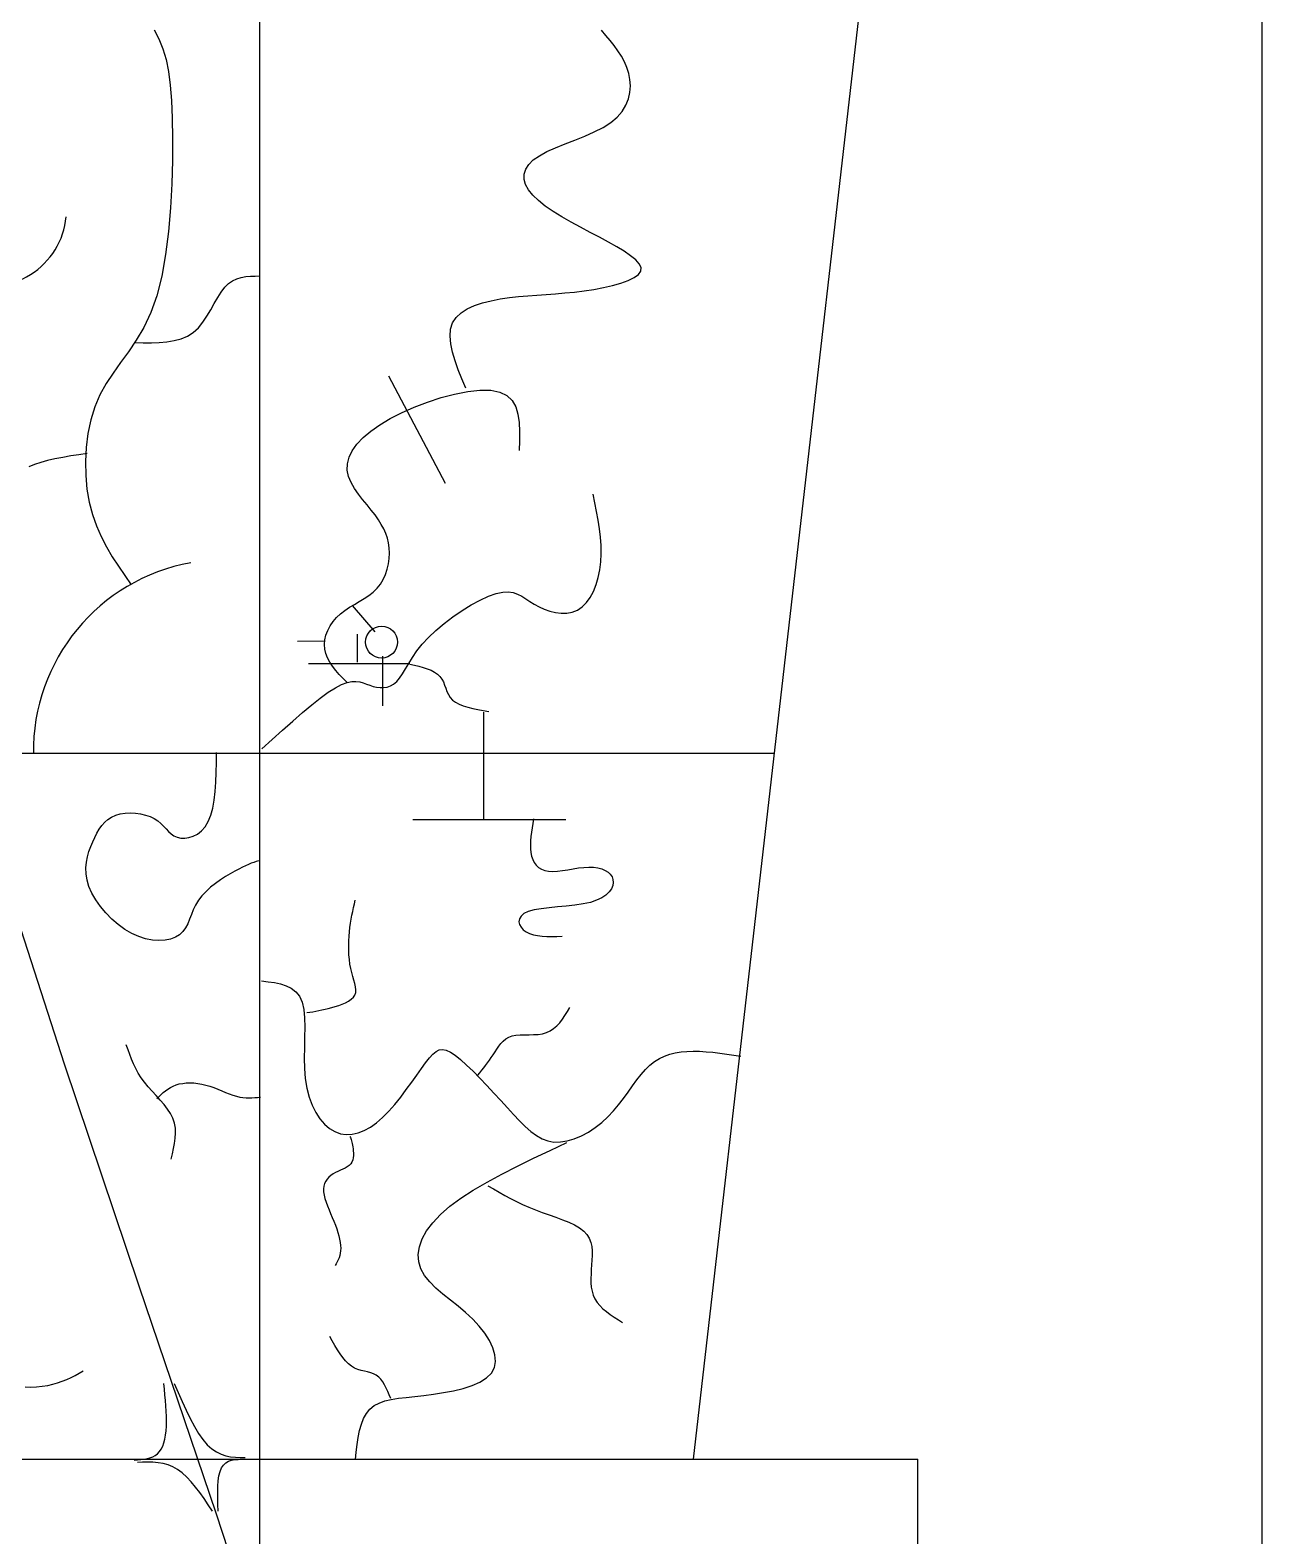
# Model space of a CAD drawing. Extents: x -15455 to 10897, y -24374 to 16165.
# Drawn here: x 7471 to 10897, y -10786 to -6595 of the extents above; entities that cross this region are included whole.
import ezdxf

# ---------------------------------------------------------------- set-up
doc = ezdxf.new("R2010")
doc.units = 0
doc.header["$MEASUREMENT"] = 0
for name, color, linetype in [('COASTLINE', 7, 'CONTINUOUS'), ('HIGHWAY', 7, 'CONTINUOUS'), ('STREETS-SPRAWL-12M', 7, 'CONTINUOUS'), ('STREETS-SPRAWL-20M', 7, 'CONTINUOUS')]:
    doc.layers.add(name, color=color, linetype=linetype)

msp = doc.modelspace()

# ---------------------------------------------------------------- linework, layer by layer
at = {"layer": 'COASTLINE', "color": 7, "linetype": 'CONTINUOUS'}
msp.add_line((10897.1, 16165.5), (10897.1, -24373.8), dxfattribs=at)
at = {"layer": 'HIGHWAY', "color": 250, "linetype": 'CONTINUOUS'}
for p, q in [((7370.2, -8868.5), (7565.2, -9471.6)), ((7565.2, -9471.6), (7773.1, -10090.1)), ((7773.1, -10090.1), (7987.7, -10724.7)), ((7844.1, -10377.3), (7842.5, -10361.5)), ((7845.7, -10393), (7844.1, -10377.3)), ((7847.1, -10408.5), (7845.7, -10393)), ((7871.3, -10361.5), (7882.4, -10386.9)), ((7882.4, -10386.9), (7893.5, -10412)), ((7848.4, -10423.8), (7847.1, -10408.5)), ((7849.3, -10438.7), (7848.4, -10423.8)), ((7893.5, -10412), (7904.8, -10436.2)), ((7849.9, -10453.2), (7849.3, -10438.7)), ((7850.1, -10467.2), (7849.9, -10453.2)), ((7849.9, -10480.5), (7850.1, -10467.2)), ((7904.8, -10436.2), (7916.1, -10459.3)), ((7916.1, -10459.3), (7927.6, -10480.8)), ((7842.9, -10526.5), (7845.6, -10516.2)), ((7845.6, -10516.2), (7847.6, -10505.1)), ((7847.6, -10505.1), (7849, -10493.2)), ((7849, -10493.2), (7849.9, -10480.5)), ((7927.6, -10480.8), (7939.3, -10500.4)), ((7939.3, -10500.4), (7951.2, -10517.5)), ((7951.2, -10517.5), (7963.4, -10532)), ((7818.7, -10561.9), (7825.1, -10557.1)), ((7825.1, -10557.1), (7830.6, -10551.1)), ((7830.6, -10551.1), (7835.4, -10543.9)), ((7835.4, -10543.9), (7839.5, -10535.7)), ((7839.5, -10535.7), (7842.9, -10526.5)), ((7963.4, -10532), (7975.9, -10543.3)), ((7975.9, -10543.3), (7988.7, -10552)), ((7988.7, -10552), (8001.7, -10558.2)), ((8001.7, -10558.2), (8014.8, -10562.5)), ((7760.4, -10574.5), (7769.5, -10573.9)), ((7783.6, -10580.6), (7769.2, -10581.1)), ((7769.5, -10573.9), (7778.5, -10573.2)), ((7778.5, -10573.2), (7787.4, -10572.1)), ((7798, -10580.4), (7783.6, -10580.6)), ((7787.4, -10572.1), (7795.9, -10570.6)), ((7795.9, -10570.6), (7804, -10568.5)), ((7812.3, -10580.7), (7798, -10580.4)), ((7804, -10568.5), (7811.7, -10565.7)), ((7811.7, -10565.7), (7818.7, -10561.9)), ((7826.5, -10581.9), (7812.3, -10580.7)), ((7840.4, -10584.2), (7826.5, -10581.9)), ((7854.2, -10588), (7840.4, -10584.2)), ((7867.7, -10593.4), (7854.2, -10588)), ((7880.9, -10600.7), (7867.7, -10593.4)), ((7893.8, -10610.3), (7880.9, -10600.7)), ((7998.9, -10606.4), (8003, -10596.3)), ((8003, -10596.3), (8008.3, -10588.4)), ((8008.3, -10588.4), (8014.8, -10582.4)), ((8014.8, -10562.5), (8028.2, -10565.2)), ((8014.8, -10582.4), (8022.3, -10578.1)), ((8022.3, -10578.1), (8030.6, -10575.3)), ((8028.2, -10565.2), (8041.7, -10566.7)), ((8030.6, -10575.3), (8039.6, -10573.5)), ((8039.6, -10573.5), (8049, -10572.6)), ((8041.7, -10566.7), (8055.2, -10567.5)), ((8049, -10572.6), (8058.8, -10572.3)), ((8055.2, -10567.5), (8068.8, -10567.8)), ((8058.8, -10572.3), (8068.8, -10572.3)), ((7906.4, -10621.8), (7893.8, -10610.3)), ((7918.7, -10635), (7906.4, -10621.8)), ((7930.8, -10649.6), (7918.7, -10635)), ((7992.9, -10647.4), (7994, -10632.2)), ((7994, -10632.2), (7996, -10618.5)), ((7996, -10618.5), (7998.9, -10606.4)), ((7942.7, -10665.3), (7930.8, -10649.6)), ((7954.5, -10681.9), (7942.7, -10665.3)), ((7966.2, -10699.1), (7954.5, -10681.9)), ((7992.4, -10663.7), (7992.9, -10647.4)), ((7992.5, -10680.8), (7992.4, -10663.7)), ((7992.8, -10698.5), (7992.5, -10680.8)), ((7977.8, -10716.5), (7966.2, -10699.1)), ((7987.7, -10724.7), (8202.1, -11375.6)), ((7993.4, -10716.5), (7992.8, -10698.5))]:
    msp.add_line(p, q, dxfattribs=at)
at = {"layer": 'STREETS-SPRAWL-12M', "color": 253, "linetype": 'CONTINUOUS'}
for p, q in [((7815.2, -6594), (7829, -6619.3)), ((7829, -6619.3), (7840.2, -6646.4)), ((9072.3, -6609.2), (9060.4, -6595.2)), ((9084, -6623.3), (9072.3, -6609.2)), ((7840.2, -6646.4), (7849, -6676.2)), ((9095.3, -6637.6), (9084, -6623.3)), ((9105.8, -6652.1), (9095.3, -6637.6)), ((9115.3, -6667.1), (9105.8, -6652.1)), ((7849, -6676.2), (7855.6, -6709.6)), ((9123.7, -6682.5), (9115.3, -6667.1)), ((9130.6, -6698.4), (9123.7, -6682.5)), ((9135.8, -6715.1), (9130.6, -6698.4)), ((7855.6, -6709.6), (7860.5, -6747.4)), ((7860.5, -6747.4), (7863.8, -6790.7)), ((9139.2, -6732.4), (9135.8, -6715.1)), ((9140.3, -6750.1), (9139.2, -6732.4)), ((9127.9, -6803.7), (9134.9, -6786.1)), ((9134.9, -6786.1), (9139, -6768.1)), ((9139, -6768.1), (9140.3, -6750.1)), ((7863.8, -6790.7), (7865.8, -6840.1)), ((9103.8, -6836.8), (9117.6, -6820.7)), ((9117.6, -6820.7), (9127.9, -6803.7)), ((7865.8, -6840.1), (7866.8, -6896.3)), ((9040.1, -6877.9), (9064.6, -6865.4)), ((9064.6, -6865.4), (9086.1, -6851.8)), ((9086.1, -6851.8), (9103.8, -6836.8)), ((7866.8, -6896.3), (7866.6, -6957.7)), ((8932.3, -6921.9), (8958.6, -6911.3)), ((8958.6, -6911.3), (8986, -6900.6)), ((8986, -6900.6), (9013.5, -6889.6)), ((9013.5, -6889.6), (9040.1, -6877.9)), ((8857.8, -6968.8), (8870.4, -6956.1)), ((8870.4, -6956.1), (8887.3, -6944.1)), ((8887.3, -6944.1), (8908.2, -6932.8)), ((8908.2, -6932.8), (8932.3, -6921.9)), ((7866.6, -6957.7), (7864.8, -7022.6)), ((8844.8, -7010), (8845, -6995.8)), ((8845, -6995.8), (8849.3, -6982)), ((8849.3, -6982), (8857.8, -6968.8)), ((7864.8, -7022.6), (7861.2, -7089)), ((8848.7, -7024.5), (8844.8, -7010)), ((8856.6, -7039.2), (8848.7, -7024.5)), ((8868.6, -7054.2), (8856.6, -7039.2)), ((8884.5, -7069.2), (8868.6, -7054.2)), ((8903.7, -7084.2), (8884.5, -7069.2)), ((7861.2, -7089), (7855.5, -7155.2)), ((8925.7, -7099.2), (8903.7, -7084.2)), ((8949.7, -7114.1), (8925.7, -7099.2)), ((8975.3, -7128.8), (8949.7, -7114.1)), ((7855.5, -7155.2), (7847.4, -7219.3)), ((9001.6, -7143.3), (8975.3, -7128.8)), ((9028.1, -7157.5), (9001.6, -7143.3)), ((9054.2, -7171.3), (9028.1, -7157.5)), ((9079.1, -7184.8), (9054.2, -7171.3)), ((9102.4, -7197.8), (9079.1, -7184.8)), ((9123.3, -7210.3), (9102.4, -7197.8)), ((7847.4, -7219.3), (7836.7, -7279.4)), ((9141.2, -7222.4), (9123.3, -7210.3)), ((9155.4, -7234), (9141.2, -7222.4)), ((9165.3, -7245), (9155.4, -7234)), ((9170.2, -7255.5), (9165.3, -7245)), ((7836.7, -7279.4), (7822.9, -7333.8)), ((8022.6, -7300), (8033.8, -7292.2)), ((8033.8, -7292.2), (8045.6, -7286.6)), ((8045.6, -7286.6), (8057.9, -7282.9)), ((8057.9, -7282.9), (8070.4, -7280.6)), ((8070.4, -7280.6), (8083.3, -7279.4)), ((8083.3, -7279.4), (8096.3, -7279)), ((8096.3, -7279), (8109.4, -7278.9)), ((9113.9, -7299), (9134.2, -7291.6)), ((9134.2, -7291.6), (9150.9, -7283.5)), ((9150.9, -7283.5), (9162.9, -7274.8)), ((9162.9, -7274.8), (9169.6, -7265.4)), ((9169.6, -7265.4), (9170.2, -7255.5)), ((7822.9, -7333.8), (7806.1, -7381)), ((7992.4, -7339), (8002, -7323.6)), ((8002, -7323.6), (8012, -7310.4)), ((8012, -7310.4), (8022.6, -7300)), ((8829.4, -7336.2), (8855, -7333.8)), ((8855, -7333.8), (8880.6, -7331.9)), ((8880.6, -7331.9), (8906.4, -7330.1)), ((8906.4, -7330.1), (8932.2, -7328.3)), ((8932.2, -7328.3), (8958.4, -7326.3)), ((8958.4, -7326.3), (8984.8, -7323.7)), ((8984.8, -7323.7), (9011.6, -7320.5)), ((9011.6, -7320.5), (9038.6, -7316.4)), ((9038.6, -7316.4), (9065.2, -7311.4)), ((9065.2, -7311.4), (9090.6, -7305.6)), ((9090.6, -7305.6), (9113.9, -7299)), ((7962.6, -7390.9), (7973, -7373.4)), ((7973, -7373.4), (7982.8, -7355.8)), ((7982.8, -7355.8), (7992.4, -7339)), ((8669.5, -7381.2), (8686.8, -7370.3)), ((8686.8, -7370.3), (8706.8, -7361.2)), ((8706.8, -7361.2), (8729.2, -7353.8)), ((8729.2, -7353.8), (8753.2, -7347.7)), ((8753.2, -7347.7), (8778.2, -7342.9)), ((8778.2, -7342.9), (8803.8, -7339.1)), ((8803.8, -7339.1), (8829.4, -7336.2)), ((7806.1, -7381), (7786.8, -7421.9)), ((7938.6, -7423), (7951.2, -7407.7)), ((7951.2, -7407.7), (7962.6, -7390.9)), ((8640.3, -7426.7), (8645.8, -7409.3)), ((8645.8, -7409.3), (8655.7, -7394.1)), ((8655.7, -7394.1), (8669.5, -7381.2)), ((7765.9, -7457.9), (7744.1, -7490.2)), ((7786.8, -7421.9), (7765.9, -7457.9)), ((7851.2, -7462.3), (7871.6, -7458.9)), ((7871.6, -7458.9), (7890.7, -7453.6)), ((7890.7, -7453.6), (7908.4, -7446.1)), ((7908.4, -7446.1), (7924.4, -7435.9)), ((7924.4, -7435.9), (7938.6, -7423)), ((8638.9, -7446.3), (8640.3, -7426.7)), ((8640.9, -7467.7), (8638.9, -7446.3)), ((7744.1, -7490.2), (7722.3, -7520.2)), ((7762.7, -7464.5), (7785.4, -7464.9)), ((7785.4, -7464.9), (7807.9, -7464.9)), ((7807.9, -7464.9), (7829.9, -7464.2)), ((7829.9, -7464.2), (7851.2, -7462.3)), ((8645.7, -7490.6), (8640.9, -7467.7)), ((8652.8, -7514.7), (8645.7, -7490.6)), ((7722.3, -7520.2), (7701.3, -7549.2)), ((8661.7, -7539.7), (8652.8, -7514.7)), ((8671.6, -7565.3), (8661.7, -7539.7)), ((7681.8, -7578.6), (7664.6, -7609.7)), ((7701.3, -7549.2), (7681.8, -7578.6)), ((8467.1, -7557.2), (8625.3, -7855.8)), ((8682.2, -7591.2), (8671.6, -7565.3)), ((7664.6, -7609.7), (7650.5, -7643.5)), ((8575.8, -7629.7), (8613.7, -7617.4)), ((8613.7, -7617.4), (8651.5, -7607.5)), ((8651.5, -7607.5), (8687.8, -7600.5)), ((8687.8, -7600.5), (8721.7, -7596.9)), ((8721.7, -7596.9), (8751.8, -7597.2)), ((8751.8, -7597.2), (8777.2, -7602)), ((8777.2, -7602), (8796.9, -7611.6)), ((8796.9, -7611.6), (8811.4, -7625.5)), ((8811.4, -7625.5), (8821.4, -7643.1)), ((7650.5, -7643.5), (7639.5, -7679.7)), ((8471.9, -7675.8), (8503.8, -7659.4)), ((8503.8, -7659.4), (8538.8, -7643.9)), ((8538.8, -7643.9), (8575.8, -7629.7)), ((8821.4, -7643.1), (8827.7, -7663.8)), ((8827.7, -7663.8), (8831.1, -7686.9)), ((7639.5, -7679.7), (7631.5, -7717.6)), ((8397.2, -7728.6), (8418.5, -7710.6)), ((8418.5, -7710.6), (8443.4, -7692.9)), ((8443.4, -7692.9), (8471.9, -7675.8)), ((8831.1, -7686.9), (8832.2, -7712)), ((7631.5, -7717.6), (7626.5, -7756.4)), ((8366.7, -7765.3), (8379.9, -7746.9)), ((8379.9, -7746.9), (8397.2, -7728.6)), ((8831.8, -7738.2), (8830.6, -7765.1)), ((8832.2, -7712), (8831.8, -7738.2)), ((7519.2, -7792.5), (7500, -7797.7)), ((7539.7, -7787.9), (7519.2, -7792.5)), ((7561.2, -7783.7), (7539.7, -7787.9)), ((7583.6, -7779.9), (7561.2, -7783.7)), ((7606.5, -7776.3), (7583.6, -7779.9)), ((7629.6, -7772.7), (7606.5, -7776.3)), ((7626.5, -7756.4), (7624.4, -7795.6)), ((8353.1, -7801.7), (8357.7, -7783.6)), ((8357.7, -7783.6), (8366.7, -7765.3)), ((7482.5, -7803.5), (7466.8, -7810.1)), ((7500, -7797.7), (7482.5, -7803.5)), ((7624.4, -7795.6), (7625.1, -7834.5)), ((7625.1, -7834.5), (7628.6, -7872.3)), ((8352.9, -7819.4), (8353.1, -7801.7)), ((8356.6, -7836.8), (8352.9, -7819.4)), ((8363.5, -7853.7), (8356.6, -7836.8)), ((7628.6, -7872.3), (7634.8, -7908.5)), ((8372.8, -7870.1), (8363.5, -7853.7)), ((8383.7, -7886), (8372.8, -7870.1)), ((7634.8, -7908.5), (7643.7, -7942.4)), ((8395.6, -7901.4), (8383.7, -7886)), ((8407.8, -7916.3), (8395.6, -7901.4)), ((8419.5, -7930.5), (8407.8, -7916.3)), ((9041.5, -7910.7), (9036.5, -7886.6)), ((9046.3, -7934.7), (9041.5, -7910.7)), ((7643.7, -7942.4), (7654.8, -7974.2)), ((8430, -7944.1), (8419.5, -7930.5)), ((8439.4, -7957.3), (8430, -7944.1)), ((8447.5, -7970.2), (8439.4, -7957.3)), ((9050.7, -7958.5), (9046.3, -7934.7)), ((9054.4, -7982.3), (9050.7, -7958.5)), ((7654.8, -7974.2), (7668, -8004.3)), ((7668, -8004.3), (7682.8, -8032.9)), ((8454.4, -7982.9), (8447.5, -7970.2)), ((8460, -7995.6), (8454.4, -7982.9)), ((8464.5, -8008.6), (8460, -7995.6)), ((9057.3, -8005.8), (9054.4, -7982.3)), ((7682.8, -8032.9), (7698.9, -8060.3)), ((8467.6, -8021.9), (8464.5, -8008.6)), ((8469.5, -8035.7), (8467.6, -8021.9)), ((8470.1, -8050.1), (8469.5, -8035.7)), ((9059, -8029), (9057.3, -8005.8)), ((9059.5, -8051.9), (9059, -8029)), ((7698.9, -8060.3), (7716, -8086.8)), ((7716, -8086.8), (7733.8, -8112.7)), ((8464, -8094.9), (8467.4, -8080)), ((8467.4, -8080), (8469.5, -8065)), ((8469.5, -8065), (8470.1, -8050.1)), ((9055.7, -8096.6), (9058.4, -8074.5)), ((9058.4, -8074.5), (9059.5, -8051.9)), ((7733.8, -8112.7), (7751.9, -8138.3)), ((8445.1, -8136.3), (8452.9, -8123.3)), ((8452.9, -8123.3), (8459.2, -8109.4)), ((8459.2, -8109.4), (8464, -8094.9)), ((9045.2, -8138), (9051.2, -8117.9)), ((9051.2, -8117.9), (9055.7, -8096.6)), ((8399.8, -8176.7), (8412.8, -8168.1)), ((8412.8, -8168.1), (8424.9, -8158.7)), ((8424.9, -8158.7), (8435.8, -8148.2)), ((8435.8, -8148.2), (8445.1, -8136.3)), ((8722.7, -8181), (8746, -8170.3)), ((8746, -8170.3), (8767.1, -8162.8)), ((8767.1, -8162.8), (8785.2, -8158.9)), ((8785.2, -8158.9), (8800.8, -8158.2)), ((8800.8, -8158.2), (8814.5, -8160.2)), ((8814.5, -8160.2), (8826.7, -8164.4)), ((8826.7, -8164.4), (8838.1, -8170.3)), ((8838.1, -8170.3), (8849.2, -8177.3)), ((9028.5, -8173.5), (9037.6, -8156.7)), ((9037.6, -8156.7), (9045.2, -8138)), ((8334, -8219.1), (8346.1, -8209.6)), ((8346.1, -8209.6), (8359.1, -8201)), ((8359.1, -8201), (8372.6, -8192.9)), ((8366.9, -8196.2), (8429.8, -8269)), ((8372.6, -8192.9), (8386.3, -8184.9)), ((8386.3, -8184.9), (8399.8, -8176.7)), ((8646.7, -8227.5), (8672.2, -8210.1)), ((8672.2, -8210.1), (8697.8, -8194.5)), ((8697.8, -8194.5), (8722.7, -8181)), ((8849.2, -8177.3), (8860.6, -8184.9)), ((8860.6, -8184.9), (8872.8, -8192.6)), ((8872.8, -8192.6), (8886.3, -8199.9)), ((8886.3, -8199.9), (8900.9, -8206.5)), ((8900.9, -8206.5), (8916.3, -8211.9)), ((8916.3, -8211.9), (8932.1, -8215.8)), ((8978.9, -8214.7), (8993.2, -8208.9)), ((8993.2, -8208.9), (9006.3, -8199.9)), ((9006.3, -8199.9), (9018.1, -8188)), ((9018.1, -8188), (9028.5, -8173.5)), ((8298.5, -8265.5), (8305.1, -8252.9)), ((8305.1, -8252.9), (8313.3, -8240.8)), ((8313.3, -8240.8), (8323, -8229.5)), ((8323, -8229.5), (8334, -8219.1)), ((8599.1, -8265.4), (8622.1, -8246.1)), ((8622.1, -8246.1), (8646.7, -8227.5)), ((8932.1, -8215.8), (8948.1, -8217.8)), ((8948.1, -8217.8), (8963.8, -8217.5)), ((8963.8, -8217.5), (8978.9, -8214.7)), ((8289.7, -8295.4), (8214.7, -8296.6)), ((8289.2, -8304.7), (8290.5, -8291.6)), ((8290.5, -8291.6), (8293.6, -8278.5)), ((8293.6, -8278.5), (8298.5, -8265.5)), ((8381.1, -8353.8), (8381.1, -8276.2)), ((8561.2, -8304.1), (8578.6, -8284.9)), ((8578.6, -8284.9), (8599.1, -8265.4)), ((8290.1, -8317.5), (8289.2, -8304.7)), ((8293, -8329.9), (8290.1, -8317.5)), ((8297.8, -8342), (8293, -8329.9)), ((8450.6, -8337.3), (8450.6, -8475.6)), ((8534.2, -8340.5), (8546.6, -8322.7)), ((8546.6, -8322.7), (8561.2, -8304.1)), ((8245, -8357.6), (8526.7, -8357.6)), ((8304.3, -8353.8), (8297.8, -8342)), ((8312.1, -8365.3), (8304.3, -8353.8)), ((8321, -8376.6), (8312.1, -8365.3)), ((8330.7, -8387.7), (8321, -8376.6)), ((8506.3, -8386.1), (8514.6, -8372.4)), ((8514.6, -8372.4), (8523.7, -8357.1)), ((8523.7, -8357.1), (8534.2, -8340.5)), ((8526.9, -8359.1), (8539.5, -8362.1)), ((8539.5, -8362.1), (8551.9, -8365.2)), ((8551.9, -8365.2), (8563.9, -8368.5)), ((8563.9, -8368.5), (8575.3, -8372.3)), ((8575.3, -8372.3), (8585.9, -8376.5)), ((8585.9, -8376.5), (8595.5, -8381.3)), ((8595.5, -8381.3), (8603.8, -8386.9)), ((8319.9, -8424.9), (8337.2, -8416)), ((8340.9, -8398.8), (8330.7, -8387.7)), ((8337.2, -8416), (8352.2, -8410.6)), ((8351.4, -8409.7), (8340.9, -8398.8)), ((8352.2, -8410.6), (8365.4, -8408)), ((8365.4, -8408), (8377, -8407.6)), ((8377, -8407.6), (8387.4, -8409)), ((8387.4, -8409), (8397.1, -8411.6)), ((8397.1, -8411.6), (8406.3, -8414.9)), ((8406.3, -8414.9), (8415.5, -8418.2)), ((8415.5, -8418.2), (8424.9, -8421.1)), ((8424.9, -8421.1), (8434.6, -8423.2)), ((8434.6, -8423.2), (8444.3, -8424.4)), ((8454, -8424.4), (8463.5, -8423)), ((8463.5, -8423), (8472.9, -8419.8)), ((8472.9, -8419.8), (8481.8, -8414.8)), ((8481.8, -8414.8), (8490.3, -8407.5)), ((8490.3, -8407.5), (8498.3, -8397.9)), ((8498.3, -8397.9), (8506.3, -8386.1)), ((8603.8, -8386.9), (8610.7, -8393.4)), ((8610.7, -8393.4), (8616.1, -8400.8)), ((8616.1, -8400.8), (8620.3, -8409)), ((8620.3, -8409), (8623.7, -8417.7)), ((8623.7, -8417.7), (8626.9, -8426.5)), ((8253.8, -8472.8), (8277.9, -8453.7)), ((8277.9, -8453.7), (8300.1, -8437.6)), ((8300.1, -8437.6), (8319.9, -8424.9)), ((8444.3, -8424.4), (8454, -8424.4)), ((8626.9, -8426.5), (8630.2, -8435.4)), ((8630.2, -8435.4), (8634.1, -8444)), ((8634.1, -8444), (8639.1, -8452)), ((8639.1, -8452), (8645.6, -8459.2)), ((8645.6, -8459.2), (8653.9, -8465.5)), ((8653.9, -8465.5), (8663.9, -8470.8)), ((8201, -8517.8), (8228.1, -8494.3)), ((8228.1, -8494.3), (8253.8, -8472.8)), ((8663.9, -8470.8), (8675.4, -8475.3)), ((8675.4, -8475.3), (8688.1, -8479.2)), ((8688.1, -8479.2), (8701.8, -8482.5)), ((8701.8, -8482.5), (8716.2, -8485.5)), ((8716.2, -8485.5), (8731.1, -8488.2)), ((8731.1, -8488.2), (8746.2, -8490.7)), ((8731.5, -8492.8), (8731.5, -8789.8)), ((8144.2, -8568.9), (8172.9, -8542.9)), ((8172.9, -8542.9), (8201, -8517.8)), ((8115.2, -8595.4), (8144.2, -8568.9)), ((7988.3, -8661), (7989, -8633.3)), ((7989, -8633.3), (7989.5, -8605.3)), ((7987.1, -8687.8), (7988.3, -8661)), ((7982.5, -8737.8), (7985.3, -8713.6)), ((7985.3, -8713.6), (7987.1, -8687.8)), ((7978.5, -8760.1), (7982.5, -8737.8)), ((7670.3, -8808.4), (7678.3, -8799.4)), ((7678.3, -8799.4), (7687.2, -8791.6)), ((7687.2, -8791.6), (7697.3, -8785.1)), ((7697.3, -8785.1), (7708.6, -8780)), ((7708.6, -8780), (7721.2, -8776.4)), ((7721.2, -8776.4), (7734.8, -8774.3)), ((7734.8, -8774.3), (7749.1, -8773.5)), ((7749.1, -8773.5), (7763.6, -8774.2)), ((7763.6, -8774.2), (7777.9, -8776.1)), ((7777.9, -8776.1), (7791.7, -8779.2)), ((7791.7, -8779.2), (7804.5, -8783.6)), ((7804.5, -8783.6), (7815.9, -8789)), ((7815.9, -8789), (7825.8, -8795.5)), ((7825.8, -8795.5), (7834.3, -8802.6)), ((7957.6, -8811.8), (7966.3, -8797.4)), ((7966.3, -8797.4), (7973.2, -8780.1)), ((7973.2, -8780.1), (7978.5, -8760.1)), ((8535.1, -8791.4), (8961.3, -8791.4)), ((8871.3, -8790.2), (8869.1, -8802.7)), ((7644.7, -8854), (7650.5, -8841.4)), ((7650.5, -8841.4), (7656.6, -8829.5)), ((7656.6, -8829.5), (7663.1, -8818.5)), ((7663.1, -8818.5), (7670.3, -8808.4)), ((7834.3, -8802.6), (7841.9, -8810.2)), ((7841.9, -8810.2), (7848.9, -8817.7)), ((7848.9, -8817.7), (7855.8, -8824.9)), ((7855.8, -8824.9), (7862.9, -8831.4)), ((7862.9, -8831.4), (7870.7, -8836.9)), ((7870.7, -8836.9), (7879.5, -8841)), ((7879.5, -8841), (7889.6, -8843.3)), ((7900.8, -8843.8), (7912.5, -8842.2)), ((7912.5, -8842.2), (7924.5, -8838.3)), ((7924.5, -8838.3), (7936.3, -8832.1)), ((7936.3, -8832.1), (7947.4, -8823.3)), ((7947.4, -8823.3), (7957.6, -8811.8)), ((8863.6, -8839.3), (8862.6, -8851)), ((8865.1, -8827.2), (8863.6, -8839.3)), ((8867, -8815), (8865.1, -8827.2)), ((8869.1, -8802.7), (8867, -8815)), ((7630, -8895.7), (7634.2, -8881.2)), ((7634.2, -8881.2), (7639.2, -8867.3)), ((7639.2, -8867.3), (7644.7, -8854)), ((7889.6, -8843.3), (7900.8, -8843.8)), ((8862.6, -8851), (8862.2, -8862.4)), ((8862.2, -8862.4), (8862.5, -8873.3)), ((8862.5, -8873.3), (8863.6, -8883.8)), ((8863.6, -8883.8), (8865.7, -8893.7)), ((7625.7, -8926.7), (7627.1, -8910.9)), ((7626.2, -8943.2), (7625.7, -8926.7)), ((7627.1, -8910.9), (7630, -8895.7)), ((8061, -8924.5), (8050.9, -8929.6)), ((8070, -8920.3), (8061, -8924.5)), ((8078.3, -8916.7), (8070, -8920.3)), ((8085.8, -8913.7), (8078.3, -8916.7)), ((8092.9, -8911.1), (8085.8, -8913.7)), ((8099.6, -8908.7), (8092.9, -8911.1)), ((8106.1, -8906.5), (8099.6, -8908.7)), ((8865.7, -8893.7), (8868.8, -8902.9)), ((8868.8, -8902.9), (8873, -8911.3)), ((8873, -8911.3), (8878.4, -8918.7)), ((8878.4, -8918.7), (8884.9, -8925)), ((8884.9, -8925), (8892.8, -8930)), ((8981.4, -8928.9), (8996.3, -8926.7)), ((8996.3, -8926.7), (9010.9, -8925)), ((9010.9, -8925), (9024.8, -8924.2)), ((9024.8, -8924.2), (9037.9, -8924.7)), ((9037.9, -8924.7), (9049.9, -8926.4)), ((9049.9, -8926.4), (9060.7, -8929.3)), ((7628.9, -8960.4), (7626.2, -8943.2)), ((7634.3, -8978.2), (7628.9, -8960.4)), ((8000, -8959.7), (7986.1, -8969.6)), ((8013.9, -8950.7), (8000, -8959.7)), ((8027.2, -8942.6), (8013.9, -8950.7)), ((8039.7, -8935.6), (8027.2, -8942.6)), ((8050.9, -8929.6), (8039.7, -8935.6)), ((8892.8, -8930), (8902, -8933.6)), ((8902, -8933.6), (8912.5, -8935.7)), ((8912.5, -8935.7), (8924.6, -8936.2)), ((8924.6, -8936.2), (8937.7, -8935.4)), ((8937.7, -8935.4), (8951.8, -8933.7)), ((8951.8, -8933.7), (8966.5, -8931.4)), ((8966.5, -8931.4), (8981.4, -8928.9)), ((9060.7, -8929.3), (9070.2, -8933.3)), ((9070.2, -8933.3), (9078.2, -8938.3)), ((9078.2, -8938.3), (9084.6, -8944.2)), ((9084.6, -8944.2), (9089.3, -8951.1)), ((9089.3, -8951.1), (9092, -8958.7)), ((9092.7, -8966.9), (9091.3, -8975.7)), ((9092, -8958.7), (9092.7, -8966.9)), ((7642.4, -8996.7), (7634.3, -8978.2)), ((7653.2, -9015.4), (7642.4, -8996.7)), ((7948.5, -9003.8), (7938.7, -9016.5)), ((7959.9, -8991.8), (7948.5, -9003.8)), ((7972.6, -8980.3), (7959.9, -8991.8)), ((7986.1, -8969.6), (7972.6, -8980.3)), ((9060.9, -9009.7), (9046.5, -9016.7)), ((9072.5, -9001.9), (9060.9, -9009.7)), ((9081.3, -8993.4), (9072.5, -9001.9)), ((9087.5, -8984.6), (9081.3, -8993.4)), ((9091.3, -8975.7), (9087.5, -8984.6)), ((7666.2, -9033.9), (7653.2, -9015.4)), ((7681.1, -9051.8), (7666.2, -9033.9)), ((7697.7, -9068.7), (7681.1, -9051.8)), ((7924.5, -9043.1), (7919.1, -9056.4)), ((7930.8, -9029.7), (7924.5, -9043.1)), ((7938.7, -9016.5), (7930.8, -9029.7)), ((8365.7, -9058.2), (8367.9, -9047.4)), ((8367.9, -9047.4), (8370.1, -9036.8)), ((8370.1, -9036.8), (8372.5, -9026.3)), ((8372.5, -9026.3), (8374.9, -9015.8)), ((8856.4, -9048), (8844.3, -9053.7)), ((8872.6, -9043.5), (8856.4, -9048)), ((8892.2, -9040.2), (8872.6, -9043.5)), ((8914.3, -9037.5), (8892.2, -9040.2)), ((8938, -9035.2), (8914.3, -9037.5)), ((8962.2, -9032.9), (8938, -9035.2)), ((8986.1, -9030.3), (8962.2, -9032.9)), ((9008.7, -9026.9), (8986.1, -9030.3)), ((9029.1, -9022.5), (9008.7, -9026.9)), ((9046.5, -9016.7), (9029.1, -9022.5)), ((7715.4, -9084.2), (7697.7, -9068.7)), ((7734.1, -9097.8), (7715.4, -9084.2)), ((7903, -9093.2), (7895.7, -9103.5)), ((7908.9, -9081.8), (7903, -9093.2)), ((7914.1, -9069.4), (7908.9, -9081.8)), ((7919.1, -9056.4), (7914.1, -9069.4)), ((8358.9, -9104.3), (8360.2, -9092.3)), ((8360.2, -9092.3), (8361.8, -9080.6)), ((8361.8, -9080.6), (8363.7, -9069.3)), ((8363.7, -9069.3), (8365.7, -9058.2)), ((8831.7, -9068.2), (8830.5, -9076.1)), ((8830.5, -9076.1), (8832.1, -9084.1)), ((8836.2, -9060.6), (8831.7, -9068.2)), ((8832.1, -9084.1), (8836.2, -9091.7)), ((8844.3, -9053.7), (8836.2, -9060.6)), ((8836.2, -9091.7), (8842.4, -9098.6)), ((7753.3, -9109.1), (7734.1, -9097.8)), ((7772.7, -9117.8), (7753.3, -9109.1)), ((7792, -9123.8), (7772.7, -9117.8)), ((7810.8, -9127.4), (7792, -9123.8)), ((7828.9, -9128.7), (7810.8, -9127.4)), ((7845.8, -9127.6), (7828.9, -9128.7)), ((7861.3, -9124.5), (7845.8, -9127.6)), ((7874.9, -9119.3), (7861.3, -9124.5)), ((7886.5, -9112.3), (7874.9, -9119.3)), ((7895.7, -9103.5), (7886.5, -9112.3)), ((8356.8, -9142.7), (8357.2, -9129.7)), ((8357.2, -9129.7), (8357.9, -9116.8)), ((8357.9, -9116.8), (8358.9, -9104.3)), ((8842.4, -9098.6), (8850.5, -9104.5)), ((8850.5, -9104.5), (8859.9, -9109.1)), ((8859.9, -9109.1), (8870.6, -9112.5)), ((8870.6, -9112.5), (8882.3, -9114.8)), ((8882.3, -9114.8), (8894.8, -9116.3)), ((8894.8, -9116.3), (8908.1, -9117)), ((8908.1, -9117), (8921.9, -9117.3)), ((8921.9, -9117.3), (8936.1, -9117.2)), ((8936.1, -9117.2), (8950.4, -9116.9)), ((8356.9, -9155.8), (8356.8, -9142.7)), ((8357.5, -9168.8), (8356.9, -9155.8)), ((8358.6, -9181.7), (8357.5, -9168.8)), ((8360.2, -9194.2), (8358.6, -9181.7)), ((8362.4, -9206.2), (8360.2, -9194.2)), ((8365.1, -9217.6), (8362.4, -9206.2)), ((8368.2, -9228.5), (8365.1, -9217.6)), ((8114.4, -9241), (8132.4, -9243.1)), ((8132.4, -9243.1), (8150.1, -9245.7)), ((8150.1, -9245.7), (8167, -9249.3)), ((8167, -9249.3), (8182.8, -9254.4)), ((8182.8, -9254.4), (8197.1, -9261.6)), ((8197.1, -9261.6), (8209.5, -9271.2)), ((8371.2, -9238.7), (8368.2, -9228.5)), ((8373.8, -9248.3), (8371.2, -9238.7)), ((8375.8, -9257.3), (8373.8, -9248.3)), ((8376.7, -9265.6), (8375.8, -9257.3)), ((8209.5, -9271.2), (8219.7, -9283.9)), ((8219.7, -9283.9), (8227.1, -9300.1)), ((8227.1, -9300.1), (8231.8, -9320.1)), ((8339.1, -9305.8), (8348.3, -9301.8)), ((8348.3, -9301.8), (8356.7, -9297.2)), ((8356.7, -9297.2), (8364, -9292.2)), ((8364, -9292.2), (8369.9, -9286.5)), ((8369.9, -9286.5), (8374, -9280.2)), ((8374, -9280.2), (8376.2, -9273.2)), ((8376.2, -9273.2), (8376.7, -9265.6)), ((8231.8, -9320.1), (8234.1, -9343.4)), ((8234.1, -9343.4), (8234.7, -9369.4)), ((8240.8, -9329.2), (8248.9, -9327.9)), ((8248.9, -9327.9), (8257, -9326.6)), ((8257, -9326.6), (8265.2, -9325.1)), ((8265.2, -9325.1), (8273.5, -9323.6)), ((8273.5, -9323.6), (8282.1, -9321.9)), ((8282.1, -9321.9), (8290.9, -9319.9)), ((8290.9, -9319.9), (8300.1, -9317.8)), ((8300.1, -9317.8), (8309.6, -9315.3)), ((8309.6, -9315.3), (8319.4, -9312.5)), ((8319.4, -9312.5), (8329.3, -9309.4)), ((8329.3, -9309.4), (8339.1, -9305.8)), ((8951.3, -9347.6), (8958.4, -9337.2)), ((8958.4, -9337.2), (8965.3, -9326.4)), ((8965.3, -9326.4), (8972.1, -9315.3)), ((8234.7, -9369.4), (8234.3, -9397.2)), ((8895.7, -9388), (8907.1, -9385)), ((8907.1, -9385), (8917.5, -9380.2)), ((8917.5, -9380.2), (8927, -9373.8)), ((8927, -9373.8), (8935.7, -9366.1)), ((8935.7, -9366.1), (8943.7, -9357.3)), ((8943.7, -9357.3), (8951.3, -9347.6)), ((7742.9, -9432.4), (7738.2, -9419.2)), ((8233.5, -9426.1), (8233.1, -9455.6)), ((8234.3, -9397.2), (8233.5, -9426.1)), ((8769.1, -9430.6), (8774.5, -9422.8)), ((8774.5, -9422.8), (8780.4, -9415.4)), ((8780.4, -9415.4), (8786.9, -9408.6)), ((8786.9, -9408.6), (8794.1, -9402.6)), ((8794.1, -9402.6), (8802.3, -9397.8)), ((8802.3, -9397.8), (8811.6, -9394.2)), ((8811.6, -9394.2), (8822.1, -9392.1)), ((8822.1, -9392.1), (8833.6, -9391.1)), ((8833.6, -9391.1), (8845.8, -9390.7)), ((8845.8, -9390.7), (8858.4, -9390.7)), ((8858.4, -9390.7), (8871.1, -9390.5)), ((8871.1, -9390.5), (8883.6, -9389.8)), ((8883.6, -9389.8), (8895.7, -9388)), ((7747.7, -9445.6), (7742.9, -9432.4)), ((7752.8, -9458.8), (7747.7, -9445.6)), ((7758.3, -9471.9), (7752.8, -9458.8)), ((8233.1, -9455.6), (8233.6, -9484.7)), ((8559.1, -9484.7), (8570.8, -9468.6)), ((8570.8, -9468.6), (8581.3, -9455.1)), ((8581.3, -9455.1), (8590.8, -9444.6)), ((8590.8, -9444.6), (8599.8, -9437.1)), ((8599.8, -9437.1), (8608.8, -9432.7)), ((8608.8, -9432.7), (8618.1, -9431.5)), ((8618.1, -9431.5), (8628.2, -9433.5)), ((8628.2, -9433.5), (8639.6, -9438.9)), ((8639.6, -9438.9), (8652.7, -9447.8)), ((8652.7, -9447.8), (8667.8, -9460)), ((8667.8, -9460), (8684.6, -9475.2)), ((8737.8, -9476), (8743.1, -9468.9)), ((8743.1, -9468.9), (8748.4, -9461.6)), ((8748.4, -9461.6), (8753.6, -9454.2)), ((8753.6, -9454.2), (8758.8, -9446.5)), ((8758.8, -9446.5), (8763.9, -9438.5)), ((8763.9, -9438.5), (8769.1, -9430.6)), ((9194.9, -9475.5), (9207.9, -9465.4)), ((9207.9, -9465.4), (9221.5, -9457.1)), ((9221.5, -9457.1), (9235.5, -9450.4)), ((9235.5, -9450.4), (9250.2, -9445.1)), ((9250.2, -9445.1), (9265.4, -9441.2)), ((9265.4, -9441.2), (9281.3, -9438.5)), ((9281.3, -9438.5), (9297.8, -9437)), ((9297.8, -9437), (9315, -9436.5)), ((9315, -9436.5), (9332.8, -9436.8)), ((9332.8, -9436.8), (9351.1, -9438)), ((9351.1, -9438), (9369.9, -9439.7)), ((9369.9, -9439.7), (9389, -9441.9)), ((9389, -9441.9), (9408.3, -9444.6)), ((9408.3, -9444.6), (9427.9, -9447.4)), ((9427.9, -9447.4), (9447.5, -9450.4)), ((7764.5, -9484.9), (7758.3, -9471.9)), ((7771.5, -9497.8), (7764.5, -9484.9)), ((7779.5, -9510.6), (7771.5, -9497.8)), ((7788.5, -9523.2), (7779.5, -9510.6)), ((8233.6, -9484.7), (8235.9, -9512.9)), ((8235.9, -9512.9), (8240.3, -9539.4)), ((8532.1, -9522.9), (8546.1, -9503)), ((8546.1, -9503), (8559.1, -9484.7)), ((8684.6, -9475.2), (8702.8, -9492.6)), ((8702.8, -9492.6), (8721.8, -9511.9)), ((8716.1, -9503.4), (8721.6, -9496.6)), ((8721.6, -9496.6), (8727, -9489.8)), ((8721.8, -9511.9), (8741.3, -9532.2)), ((8727, -9489.8), (8732.4, -9483)), ((8732.4, -9483), (8737.8, -9476)), ((9158.2, -9516.4), (9170.2, -9501.1)), ((9170.2, -9501.1), (9182.3, -9487.4)), ((9182.3, -9487.4), (9194.9, -9475.5)), ((7798.7, -9535.6), (7788.5, -9523.2)), ((7809.7, -9547.9), (7798.7, -9535.6)), ((7821.1, -9560.2), (7809.7, -9547.9)), ((7835.1, -9557.4), (7841.1, -9552)), ((7841.1, -9552), (7847.4, -9546.8)), ((7847.4, -9546.8), (7854, -9541.9)), ((7854, -9541.9), (7861.1, -9537.5)), ((7861.1, -9537.5), (7868.6, -9533.7)), ((7868.6, -9533.7), (7876.8, -9530.5)), ((7876.8, -9530.5), (7885.6, -9527.9)), ((7885.6, -9527.9), (7895, -9526.1)), ((7895, -9526.1), (7905, -9525.1)), ((7905, -9525.1), (7915.3, -9524.7)), ((7915.3, -9524.7), (7926, -9525.1)), ((7926, -9525.1), (7937, -9526.3)), ((7937, -9526.3), (7948.1, -9528.2)), ((7948.1, -9528.2), (7959.3, -9530.8)), ((7959.3, -9530.8), (7970.5, -9534.2)), ((7970.5, -9534.2), (7981.7, -9538.1)), ((7981.7, -9538.1), (7992.7, -9542.4)), ((7992.7, -9542.4), (8003.6, -9546.8)), ((8003.6, -9546.8), (8014.3, -9551.2)), ((8014.3, -9551.2), (8024.7, -9555.3)), ((8024.7, -9555.3), (8034.8, -9558.9)), ((8240.3, -9539.4), (8246.8, -9564.1)), ((8501.4, -9564.3), (8517.1, -9543.5)), ((8517.1, -9543.5), (8532.1, -9522.9)), ((8741.3, -9532.2), (8760.8, -9553.1)), ((8760.8, -9553.1), (8780, -9573.9)), ((9121.3, -9567.9), (9134, -9550.2)), ((9134, -9550.2), (9146.3, -9532.9)), ((9146.3, -9532.9), (9158.2, -9516.4)), ((7832.4, -9572.5), (7821.1, -9560.2)), ((7823.4, -9568.8), (7829.2, -9563.1)), ((7829.2, -9563.1), (7835.1, -9557.4)), ((7843.2, -9584.9), (7832.4, -9572.5)), ((7853, -9597.5), (7843.2, -9584.9)), ((8034.8, -9558.9), (8044.5, -9561.9)), ((8044.5, -9561.9), (8053.8, -9564.1)), ((8053.8, -9564.1), (8062.7, -9565.5)), ((8062.7, -9565.5), (8071.3, -9566.3)), ((8071.3, -9566.3), (8079.6, -9566.5)), ((8079.6, -9566.5), (8087.7, -9566.3)), ((8087.7, -9566.3), (8095.7, -9565.8)), ((8095.7, -9565.8), (8103.5, -9565.1)), ((8103.5, -9565.1), (8111.3, -9564.2)), ((8246.8, -9564.1), (8255.2, -9586.6)), ((8255.2, -9586.6), (8265.3, -9606.8)), ((8468.4, -9603.7), (8485.1, -9584.6)), ((8485.1, -9584.6), (8501.4, -9564.3)), ((8780, -9573.9), (8798.4, -9594.1)), ((8798.4, -9594.1), (8815.7, -9613.1)), ((9093.3, -9603), (9107.8, -9585.6)), ((9107.8, -9585.6), (9121.3, -9567.9)), ((7861.4, -9610.3), (7853, -9597.5)), ((7868, -9623.3), (7861.4, -9610.3)), ((7872.3, -9636.7), (7868, -9623.3)), ((7874.7, -9650.5), (7872.3, -9636.7)), ((8265.3, -9606.8), (8276.9, -9624.6)), ((8276.9, -9624.6), (8289.8, -9639.5)), ((8417, -9648), (8434.2, -9635.8)), ((8434.2, -9635.8), (8451.3, -9620.9)), ((8451.3, -9620.9), (8468.4, -9603.7)), ((8815.7, -9613.1), (8832.1, -9630.5)), ((8832.1, -9630.5), (8847.9, -9646.2)), ((9042.4, -9649.2), (9060.6, -9635.1)), ((9060.6, -9635.1), (9077.6, -9619.6)), ((9077.6, -9619.6), (9093.3, -9603)), ((7872.5, -9693.1), (7874.5, -9678.7)), ((7874.5, -9678.7), (7875.3, -9664.5)), ((7875.3, -9664.5), (7874.7, -9650.5)), ((8289.8, -9639.5), (8303.7, -9651.6)), ((8303.7, -9651.6), (8318.4, -9660.5)), ((8318.4, -9660.5), (8333.8, -9666.2)), ((8333.8, -9666.2), (8349.8, -9668.6)), ((8349.8, -9668.6), (8366.1, -9667.9)), ((8360.4, -9673.8), (8361.4, -9676.6)), ((8361.4, -9676.6), (8362.4, -9679.5)), ((8362.4, -9679.5), (8363.4, -9682.6)), ((8366.1, -9667.9), (8382.9, -9664.2)), ((8382.9, -9664.2), (8399.8, -9657.5)), ((8399.8, -9657.5), (8417, -9648)), ((8847.9, -9646.2), (8863.4, -9659.9)), ((8863.4, -9659.9), (8878.9, -9671.3)), ((8878.9, -9671.3), (8894.6, -9680.2)), ((8894.6, -9680.2), (8910.8, -9686.3)), ((8965, -9686.2), (8984.4, -9680.4)), ((8984.4, -9680.4), (9004, -9672.1)), ((9004, -9672.1), (9023.5, -9661.6)), ((9023.5, -9661.6), (9042.4, -9649.2)), ((7862.6, -9736.9), (7866.3, -9722.3)), ((7866.3, -9722.3), (7869.7, -9707.6)), ((7869.7, -9707.6), (7872.5, -9693.1)), ((8363.4, -9682.6), (8364.3, -9685.8)), ((8364.3, -9685.8), (8365.3, -9689.4)), ((8365.3, -9689.4), (8366.2, -9693.4)), ((8366.2, -9693.4), (8367.2, -9697.8)), ((8367.2, -9697.8), (8368.1, -9702.8)), ((8368.1, -9702.8), (8369, -9708.3)), ((8369, -9708.3), (8369.7, -9714.3)), ((8369.7, -9714.3), (8370.1, -9720.6)), ((8370.1, -9720.6), (8370, -9727)), ((8871, -9734.6), (8917.2, -9712.7)), ((8910.8, -9686.3), (8927.9, -9689.4)), ((8917.2, -9712.7), (8963.9, -9690.8)), ((8927.9, -9689.4), (8946.1, -9689.3)), ((8946.1, -9689.3), (8965, -9686.2)), ((8340.5, -9765), (8333.6, -9768.1)), ((8347, -9761.9), (8340.5, -9765)), ((8353, -9758.5), (8347, -9761.9)), ((8358.3, -9754.6), (8353, -9758.5)), ((8362.6, -9750.2), (8358.3, -9754.6)), ((8365.8, -9745.1), (8362.6, -9750.2)), ((8368.1, -9739.4), (8365.8, -9745.1)), ((8369.4, -9733.3), (8368.1, -9739.4)), ((8370, -9727), (8369.4, -9733.3)), ((8782.7, -9778.6), (8826, -9756.6)), ((8826, -9756.6), (8871, -9734.6)), ((8289.9, -9805), (8287.8, -9812.1)), ((8293, -9798.5), (8289.9, -9805)), ((8297, -9792.6), (8293, -9798.5)), ((8301.7, -9787.3), (8297, -9792.6)), ((8307.2, -9782.5), (8301.7, -9787.3)), ((8313.2, -9778.3), (8307.2, -9782.5)), ((8319.8, -9774.6), (8313.2, -9778.3)), ((8326.7, -9771.2), (8319.8, -9774.6)), ((8333.6, -9768.1), (8326.7, -9771.2)), ((8703.5, -9823.1), (8741.7, -9800.8)), ((8741.7, -9800.8), (8782.7, -9778.6)), ((8287.8, -9812.1), (8286.8, -9819.9)), ((8286.8, -9819.9), (8286.9, -9828.3)), ((8286.9, -9828.3), (8288.2, -9837.3)), ((8288.2, -9837.3), (8290.6, -9846.9)), ((8290.6, -9846.9), (8293.9, -9857)), ((8638.2, -9868.2), (8668.8, -9845.6)), ((8668.8, -9845.6), (8703.5, -9823.1)), ((8744.3, -9811), (8759.8, -9820)), ((8759.8, -9820), (8775.4, -9829)), ((8775.4, -9829), (8791.2, -9837.8)), ((8791.2, -9837.8), (8807.3, -9846.5)), ((8807.3, -9846.5), (8823.8, -9855)), ((8293.9, -9857), (8297.7, -9867.3)), ((8297.7, -9867.3), (8302.1, -9877.9)), ((8302.1, -9877.9), (8306.6, -9888.7)), ((8306.6, -9888.7), (8311.2, -9899.5)), ((8612, -9891.1), (8638.2, -9868.2)), ((8823.8, -9855), (8840.7, -9863.1)), ((8840.7, -9863.1), (8858.3, -9871)), ((8858.3, -9871), (8876.4, -9878.5)), ((8876.4, -9878.5), (8895.2, -9885.5)), ((8895.2, -9885.5), (8914.4, -9892.3)), ((8311.2, -9899.5), (8315.6, -9910.1)), ((8315.6, -9910.1), (8319.7, -9920.7)), ((8319.7, -9920.7), (8323.4, -9930.9)), ((8323.4, -9930.9), (8326.6, -9940.9)), ((8573.5, -9936.7), (8590.5, -9914)), ((8590.5, -9914), (8612, -9891.1)), ((8914.4, -9892.3), (8933.4, -9899)), ((8933.4, -9899), (8951.8, -9905.8)), ((8951.8, -9905.8), (8969.1, -9912.9)), ((8969.1, -9912.9), (8985, -9920.3)), ((8985, -9920.3), (8999, -9928.4)), ((8999, -9928.4), (9010.6, -9937.2)), ((8326.6, -9940.9), (8329.4, -9950.6)), ((8329.4, -9950.6), (8331.6, -9959.9)), ((8331.6, -9959.9), (8333.2, -9968.7)), ((8333.2, -9968.7), (8334.2, -9977.1)), ((8553.4, -9981.2), (8561.1, -9959.2)), ((8561.1, -9959.2), (8573.5, -9936.7)), ((9010.6, -9937.2), (9019.5, -9946.9)), ((9019.5, -9946.9), (9025.9, -9957.4)), ((9025.9, -9957.4), (9030.3, -9968.7)), ((9030.3, -9968.7), (9032.8, -9980.5)), ((8329.9, -10011.4), (8327.6, -10017.1)), ((8331.8, -10005.4), (8329.9, -10011.4)), ((8333.2, -9999.1), (8331.8, -10005.4)), ((8334.2, -9992.3), (8333.2, -9999.1)), ((8334.2, -9977.1), (8334.5, -9985)), ((8334.5, -9985), (8334.2, -9992.3)), ((8550.2, -10002.6), (8553.4, -9981.2)), ((8551.6, -10023.2), (8550.2, -10002.6)), ((9032.8, -9980.5), (9034, -9992.7)), ((9034.1, -10005.3), (9033.5, -10018.1)), ((9034, -9992.7), (9034.1, -10005.3)), ((8322.4, -10028), (8319.6, -10033.2)), ((8325.1, -10022.6), (8322.4, -10028)), ((8327.6, -10017.1), (8325.1, -10022.6)), ((8557.6, -10042.7), (8551.6, -10023.2)), ((8568.1, -10061.3), (8557.6, -10042.7)), ((9030.9, -10056.6), (9030.5, -10069.1)), ((9031.6, -10043.8), (9030.9, -10056.6)), ((9032.6, -10031), (9031.6, -10043.8)), ((9033.5, -10018.1), (9032.6, -10031)), ((8582.4, -10078.9), (8568.1, -10061.3)), ((8599.6, -10096), (8582.4, -10078.9)), ((8619, -10112.7), (8599.6, -10096)), ((9030.5, -10069.1), (9030.7, -10081.4)), ((9030.7, -10081.4), (9031.7, -10093.3)), ((9031.7, -10093.3), (9033.8, -10104.8)), ((8639.7, -10129.4), (8619, -10112.7)), ((8661, -10146.4), (8639.7, -10129.4)), ((9033.8, -10104.8), (9037, -10115.7)), ((9037, -10115.7), (9041.6, -10126.1)), ((9041.6, -10126.1), (9047.8, -10135.8)), ((9047.8, -10135.8), (9055.3, -10144.8)), ((8682, -10163.9), (8661, -10146.4)), ((8701.8, -10182.2), (8682, -10163.9)), ((8719.8, -10201.6), (8701.8, -10182.2)), ((9055.3, -10144.8), (9064, -10153.4)), ((9064, -10153.4), (9073.8, -10161.5)), ((9073.8, -10161.5), (9084.3, -10169.3)), ((9084.3, -10169.3), (9095.4, -10176.9)), ((9095.4, -10176.9), (9107, -10184.2)), ((9107, -10184.2), (9118.7, -10191.5)), ((8735.5, -10221.5), (8719.8, -10201.6)), ((8748.3, -10241.8), (8735.5, -10221.5)), ((8311.2, -10242.9), (8304.2, -10230.3)), ((8318.2, -10255.3), (8311.2, -10242.9)), ((8325.4, -10267.4), (8318.2, -10255.3)), ((8332.7, -10278.7), (8325.4, -10267.4)), ((8757.8, -10261.9), (8748.3, -10241.8)), ((8763.5, -10281.5), (8757.8, -10261.9)), ((8340.2, -10289.2), (8332.7, -10278.7)), ((8348, -10298.7), (8340.2, -10289.2)), ((8356.1, -10306.9), (8348, -10298.7)), ((8364.5, -10313.5), (8356.1, -10306.9)), ((8762, -10317.4), (8765.1, -10300.1)), ((8765.1, -10300.1), (8763.5, -10281.5)), ((7560.1, -10355.1), (7572.4, -10350.1)), ((7572.4, -10350.1), (7584.3, -10344.6)), ((7584.3, -10344.6), (7595.8, -10338.8)), ((7595.8, -10338.8), (7607.1, -10332.8)), ((7607.1, -10332.8), (7618.3, -10326.7)), ((8373.3, -10318.6), (8364.5, -10313.5)), ((8382.3, -10322.4), (8373.3, -10318.6)), ((8391.5, -10325.2), (8382.3, -10322.4)), ((8400.6, -10327.5), (8391.5, -10325.2)), ((8409.5, -10329.5), (8400.6, -10327.5)), ((8418.1, -10331.8), (8409.5, -10329.5)), ((8426.2, -10334.7), (8418.1, -10331.8)), ((8433.6, -10338.5), (8426.2, -10334.7)), ((8440.3, -10343.6), (8433.6, -10338.5)), ((8446.4, -10349.9), (8440.3, -10343.6)), ((8451.8, -10357.2), (8446.4, -10349.9)), ((8721.9, -10357.6), (8740.2, -10346.2)), ((8740.2, -10346.2), (8753.8, -10332.8)), ((8753.8, -10332.8), (8762, -10317.4)), ((7456.5, -10371.1), (7472.5, -10371.5)), ((7472.5, -10371.5), (7488.5, -10370.9)), ((7488.5, -10370.9), (7504.2, -10369.3)), ((7504.2, -10369.3), (7519.4, -10366.9)), ((7519.4, -10366.9), (7533.7, -10363.6)), ((7533.7, -10363.6), (7547.2, -10359.7)), ((7547.2, -10359.7), (7560.1, -10355.1)), ((8456.8, -10365.3), (8451.8, -10357.2)), ((8461.4, -10374.1), (8456.8, -10365.3)), ((8465.7, -10383.4), (8461.4, -10374.1)), ((8469.8, -10393.1), (8465.7, -10383.4)), ((8473.7, -10402.9), (8469.8, -10393.1)), ((8565.8, -10394.7), (8592.8, -10391.3)), ((8592.8, -10391.3), (8620.6, -10387)), ((8620.6, -10387), (8648.4, -10381.7)), ((8648.4, -10381.7), (8675.1, -10375.2)), ((8675.1, -10375.2), (8699.9, -10367.2)), ((8699.9, -10367.2), (8721.9, -10357.6)), ((8406.1, -10444.6), (8415.8, -10432.7)), ((8415.8, -10432.7), (8427.6, -10423.1)), ((8427.6, -10423.1), (8441.5, -10415.8)), ((8441.5, -10415.8), (8457.4, -10410.2)), ((8457.4, -10410.2), (8475.3, -10406)), ((8475.3, -10406), (8495.1, -10402.8)), ((8495.1, -10402.8), (8516.8, -10400.1)), ((8516.8, -10400.1), (8540.4, -10397.5)), ((8540.4, -10397.5), (8565.8, -10394.7)), ((8387.1, -10492.7), (8392, -10475)), ((8392, -10475), (8398.3, -10458.8)), ((8398.3, -10458.8), (8406.1, -10444.6)), ((8380.3, -10531.7), (8383.3, -10511.7)), ((8383.3, -10511.7), (8387.1, -10492.7)), ((8375.5, -10573.3), (8377.8, -10552.4)), ((8377.8, -10552.4), (8380.3, -10531.7))]:
    msp.add_line(p, q, dxfattribs=at)
msp.add_circle((8448.2, -8298), 44.3, dxfattribs=at)
for centre, radius, start, end in [((7359.7, -7094.7), 212, 248.9832, 354.7761), ((8012.6, -8601.4), 532.9, 100.2748, 180.8597)]:
    msp.add_arc(centre, radius, start, end, dxfattribs=at)
at = {"layer": 'STREETS-SPRAWL-20M', "color": 252, "linetype": 'CONTINUOUS'}
for p, q in [((8109.9, -13788.8), (8109.9, 4325.8)), ((10061.6, -4056.6), (9315.2, -10572.2)), ((5005.3, -8607.1), (9540.3, -8607.1)), ((4207.7, -10572.2), (9940.5, -10572.2)), ((9940.5, -24373.8), (9940.5, -10572.2))]:
    msp.add_line(p, q, dxfattribs=at)

doc.saveas('drawing.dxf')
